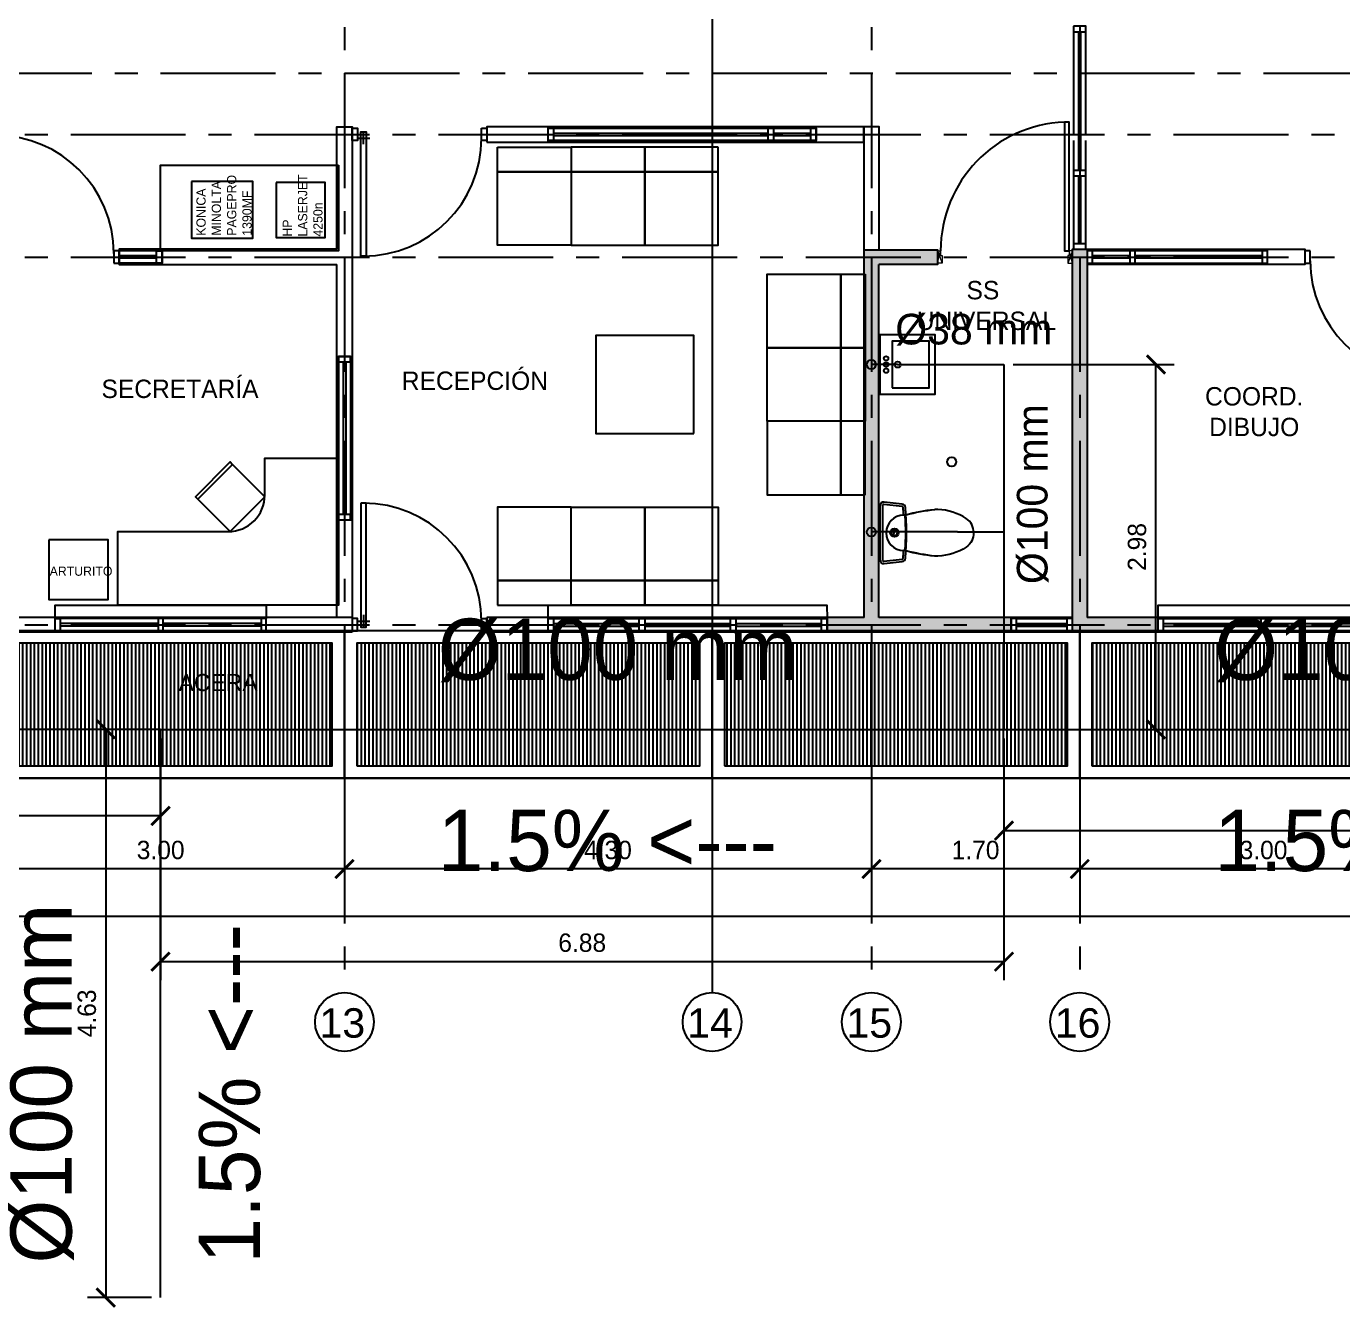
# Model space of a CAD drawing. Header units: millimetres. Extents: x 2 to 234, y 0 to 21.
# Drawn here: x 207.94 to 218.68, y -0.36 to 10.09 of the extents above; entities that cross this region are included whole.
import ezdxf

# ---------------------------------------------------------------- set-up
doc = ezdxf.new("R2010")
doc.units = ezdxf.units.MM
doc.header["$MEASUREMENT"] = 0
doc.header["$PDMODE"] = 3
doc.linetypes.add('CENTER', pattern=[2, 1.25, -0.25, 0.25, -0.25])
for name, color, linetype in [('A-COTAS', 252, 'Continuous'), ('A-EJES', 252, 'CENTER'), ('A-PLANTAS', 252, 'Continuous'), ('A-TEXTO', 252, 'Continuous')]:
    doc.layers.add(name, color=color, linetype=linetype)
doc.styles.add('EJES-ARQ$0$PL-EJES$0$R2', font='arial.ttf', dxfattribs={"height": 0.3})
doc.styles.add('T2-E75', font='GOTHIC.TTF', dxfattribs={"height": 0.15})
doc.styles.add('T8-E500', font='GOTHIC.TTF', dxfattribs={"height": 4})
doc.dimstyles.new('E75', dxfattribs={"dimtxt": 0.15, "dimasz": 0.15, "dimexe": 0.15, "dimexo": 0.075, "dimgap": 0.075, "dimtad": 1, "dimzin": 0, "dimdsep": 46, "dimtxsty": 'T2-E75', "dimblk": 'ARCHTICK', "dimcen": 0.15, "dimclrd": 252, "dimclre": 252, "dimclrt": 252, "dimadec": 0, "dimazin": 0, "dimtfac": 1, "dimtofl": 0, "dimtmove": 1, "dimatfit": 3, "dimfxl": 1, "dimtolj": 1, "dimtzin": 0, "dimarcsym": 0})

# ---------------------------------------------------------------- blocks, each defined once
blk = doc.blocks.new('A$C12CA0C20')
at = {"layer": 'A-PLANTAS'}
h = blk.add_hatch(dxfattribs=at)
h.set_pattern_fill('ANSI31', color=256, scale=0.01, angle=45)
h.set_pattern_definition([(90, (-3979.054977, -1923.915953), (-0.03175, 0), [])])
h.paths.add_polyline_path([(25.15, 0.1), (25.15, 1.1), (22.35, 1.1), (22.35, 0.1)])
h.paths.add_polyline_path([(28.15, 0.1), (28.15, 1.1), (25.35, 1.1), (25.35, 0.1)])
h.paths.add_polyline_path([(31.15, 0.1), (31.15, 1.1), (28.35, 1.1), (28.35, 0.1)])
h.paths.add_polyline_path([(31.35, 1.1), (31.35, 0.1), (34.15, 0.1), (34.15, 1.1)])
h.paths.add_polyline_path([(34.35, 1.1), (34.35, 0.1), (37.15, 0.1), (37.15, 1.1)])
h.paths.add_polyline_path([(37.35, 1.1), (37.35, 0.1), (40.15, 0.1), (40.15, 1.1)])
h.paths.add_polyline_path([(40.35, 1.1), (40.35, 0.1), (43.2, 0.1), (43.2, 1.1)])
h.paths.add_polyline_path([(43.4, 1.1), (43.4, 0.1), (44.4, 0.1)])
blk.add_lwpolyline([(0, 0), (0, 14.5), (44.5, 14.5), (44.5, 0), (0, 0)], dxfattribs=at)
for points in [[(1.2, 1.2), (1.2, 13.3), (43.3, 13.3), (43.3, 1.2)], [(22.25, 0), (25.25, 0), (25.25, 1.2), (22.25, 1.2)], [(25.25, 0), (28.25, 0), (28.25, 1.2), (25.25, 1.2)], [(28.25, 0), (31.25, 0), (31.25, 1.2), (28.25, 1.2)], [(31.25, 0), (34.25, 0), (34.25, 1.2), (31.25, 1.2)], [(22.35, 0.1), (25.15, 0.1), (25.15, 1.1), (22.35, 1.1)], [(25.35, 0.1), (28.15, 0.1), (28.15, 1.1), (25.35, 1.1)], [(28.35, 0.1), (31.15, 0.1), (31.15, 1.1), (28.35, 1.1)], [(31.35, 0.1), (34.15, 0.1), (34.15, 1.1), (31.35, 1.1)]]:
    blk.add_lwpolyline(points, close=True, dxfattribs=at)
blk = doc.blocks.new('_ArchTick')
at = {"color": 0, "linetype": 'ByBlock', "const_width": 0.15}
blk.add_lwpolyline([(-0.5, -0.5), (0.5, 0.5)], dxfattribs=at)
blk = doc.blocks.new('*D60')
at = {"layer": 'A-COTAS', "color": 252, "lineweight": -2, "transparency": 16777216}
for p, q in [((214.837, 5.081), (214.837, 3.064)), ((216.537, 5.081), (216.537, 3.064)), ((216.537, 3.214), (214.837, 3.214))]:
    blk.add_line(p, q, dxfattribs=at)
at = {"layer": 'Defpoints', "color": 0, "transparency": 16777216}
for p in [(214.837, 5.156), (216.537, 5.156), (214.837, 3.214)]:
    blk.add_point(p, dxfattribs=at)
at = {"layer": 'A-COTAS', "color": 252, "lineweight": -2, "transparency": 16777216, "xscale": 0.15, "yscale": 0.15, "zscale": 0.15, "rotation": 180}
blk.add_blockref('_ArchTick', (214.837, 3.214), dxfattribs=at)
at = {"layer": 'A-COTAS', "color": 252, "lineweight": -2, "transparency": 16777216, "xscale": 0.15, "yscale": 0.15, "zscale": 0.15}
blk.add_blockref('_ArchTick', (216.537, 3.214), dxfattribs=at)
at = {"layer": 'A-COTAS', "color": 252, "transparency": 16777216, "insert": (215.687, 3.368), "char_height": 0.15, "attachment_point": 5, "style": 'T2-E75'}
blk.add_mtext('\\A1;1.70', dxfattribs=at)
blk = doc.blocks.new('*D61')
at = {"layer": 'A-COTAS', "color": 252, "lineweight": -2, "transparency": 16777216}
for p, q in [((207.537, 5.081), (207.537, 3.064)), ((210.537, 5.081), (210.537, 3.064)), ((210.537, 3.214), (207.537, 3.214))]:
    blk.add_line(p, q, dxfattribs=at)
at = {"layer": 'Defpoints', "color": 0, "transparency": 16777216}
for p in [(207.537, 5.156), (210.537, 5.156), (207.537, 3.214)]:
    blk.add_point(p, dxfattribs=at)
at = {"layer": 'A-COTAS', "color": 252, "lineweight": -2, "transparency": 16777216, "xscale": 0.15, "yscale": 0.15, "zscale": 0.15, "rotation": 180}
blk.add_blockref('_ArchTick', (207.537, 3.214), dxfattribs=at)
at = {"layer": 'A-COTAS', "color": 252, "lineweight": -2, "transparency": 16777216, "xscale": 0.15, "yscale": 0.15, "zscale": 0.15}
blk.add_blockref('_ArchTick', (210.537, 3.214), dxfattribs=at)
at = {"layer": 'A-COTAS', "color": 252, "transparency": 16777216, "insert": (209.037, 3.368), "char_height": 0.15, "attachment_point": 5, "style": 'T2-E75'}
blk.add_mtext('\\A1;3.00', dxfattribs=at)
blk = doc.blocks.new('*D78')
at = {"layer": 'A-COTAS', "color": 252, "lineweight": -2, "transparency": 16777216}
for p, q in [((186.537, 3.055), (186.537, 2.679)), ((228.537, 3.055), (228.537, 2.679)), ((186.537, 2.829), (228.537, 2.829))]:
    blk.add_line(p, q, dxfattribs=at)
at = {"layer": 'Defpoints', "color": 0, "transparency": 16777216}
for p in [(186.537, 3.13), (228.537, 3.13), (228.537, 2.829)]:
    blk.add_point(p, dxfattribs=at)
at = {"layer": 'A-COTAS', "color": 252, "lineweight": -2, "transparency": 16777216, "xscale": 0.15, "yscale": 0.15, "zscale": 0.15, "rotation": 180}
blk.add_blockref('_ArchTick', (186.537, 2.829), dxfattribs=at)
at = {"layer": 'A-COTAS', "color": 252, "lineweight": -2, "transparency": 16777216, "xscale": 0.15, "yscale": 0.15, "zscale": 0.15}
blk.add_blockref('_ArchTick', (228.537, 2.829), dxfattribs=at)
at = {"layer": 'A-COTAS', "color": 252, "transparency": 16777216, "insert": (207.537, 2.982), "char_height": 0.15, "attachment_point": 5, "style": 'T2-E75'}
blk.add_mtext('\\A1;42.00', dxfattribs=at)
blk = doc.blocks.new('*D82')
at = {"layer": 'A-COTAS', "color": 252, "lineweight": -2, "transparency": 16777216}
for p, q in [((210.537, 5.081), (210.537, 3.064)), ((214.837, 5.081), (214.837, 3.064)), ((214.837, 3.214), (210.537, 3.214))]:
    blk.add_line(p, q, dxfattribs=at)
at = {"layer": 'Defpoints', "color": 0, "transparency": 16777216}
for p in [(210.537, 5.156), (214.837, 5.156), (210.537, 3.214)]:
    blk.add_point(p, dxfattribs=at)
at = {"layer": 'A-COTAS', "color": 252, "lineweight": -2, "transparency": 16777216, "xscale": 0.15, "yscale": 0.15, "zscale": 0.15, "rotation": 180}
blk.add_blockref('_ArchTick', (210.537, 3.214), dxfattribs=at)
at = {"layer": 'A-COTAS', "color": 252, "lineweight": -2, "transparency": 16777216, "xscale": 0.15, "yscale": 0.15, "zscale": 0.15}
blk.add_blockref('_ArchTick', (214.837, 3.214), dxfattribs=at)
at = {"layer": 'A-COTAS', "color": 252, "transparency": 16777216, "insert": (212.687, 3.368), "char_height": 0.15, "attachment_point": 5, "style": 'T2-E75'}
blk.add_mtext('\\A1;4.30', dxfattribs=at)
blk = doc.blocks.new('A$C1F69553A')
at = {"lineweight": 0}
for p, q in [((0, 0), (0.038, 0.1)), ((0, 0.1), (0.025, 0))]:
    blk.add_line(p, q, dxfattribs=at)
blk.add_lwpolyline([(0.025, 0), (0.025, 0.038), (0.038, 0.038), (0.038, 0.1), (0, 0.1), (0, 0)], close=True, dxfattribs=at)
blk = doc.blocks.new('A$C25FA49E9')
at = {"layer": 'A-PLANTAS'}
for p, q in [((2.27, 0), (0.59, 0)), ((2.27, 0.1), (0.63, 0.1))]:
    blk.add_line(p, q, dxfattribs=at)
for points in [[(0.63, 0.1), (0.59, 0.1), (0.59, 0), (0.63, 0), (0.63, 0.1)], [(1.425, 0.06), (0.63, 0.06)], [(1.425, 0.04), (0.63, 0.04)], [(1.43, 0.1), (1.47, 0.1), (1.47, 0), (1.43, 0), (1.43, 0.1)], [(2.27, 0.06), (1.475, 0.06)], [(2.27, 0.04), (1.475, 0.04)], [(2.27, 0.1), (2.31, 0.1), (2.31, 0), (2.27, 0), (2.27, 0.1)]]:
    blk.add_lwpolyline(points, dxfattribs=at)
blk = doc.blocks.new('A$C192E323D')
at = {"layer": 'A-PLANTAS'}
for points in [[(0, 0.1), (0.044, 0.1), (0.044, 0), (0, 0)], [(0.744, 0.1), (0.788, 0.1), (0.788, 0), (0.744, 0)], [(1.488, 0.1), (1.532, 0.1), (1.532, 0), (1.488, 0)], [(2.232, 0.1), (2.276, 0.1), (2.276, 0), (2.232, 0)]]:
    blk.add_lwpolyline(points, close=True, dxfattribs=at)
for points in [[(0.044, 0.1), (0.744, 0.1)], [(0.044, 0.06), (0.744, 0.06)], [(0.044, 0.04), (0.744, 0.04)], [(0.788, 0.1), (1.488, 0.1)], [(0.788, 0.06), (1.488, 0.06)], [(0.788, 0.04), (1.488, 0.04)], [(1.532, 0.1), (2.232, 0.1)], [(1.532, 0.06), (2.232, 0.06)], [(1.532, 0.04), (2.232, 0.04)], [(0.044, 0), (0.744, 0)], [(0.788, 0), (1.488, 0)], [(1.532, 0), (2.232, 0)]]:
    blk.add_lwpolyline(points, dxfattribs=at)
blk = doc.blocks.new('A$C037570ED')
at = {"layer": 'A-PLANTAS'}
for points in [[(0, 0), (0.044, 0), (0.044, 0.1), (0, 0.1)], [(0.349, 0), (0.393, 0), (0.393, 0.1), (0.349, 0.1)], [(1.429, 0), (1.473, 0), (1.473, 0.1), (1.429, 0.1)]]:
    blk.add_lwpolyline(points, close=True, dxfattribs=at)
for points in [[(0.349, 0.1), (0.044, 0.1)], [(0.349, 0.06), (0.044, 0.06)], [(0.349, 0.04), (0.044, 0.04)], [(1.429, 0.1), (0.393, 0.1)], [(1.429, 0.06), (0.393, 0.06)], [(1.429, 0.04), (0.393, 0.04)], [(0.044, 0), (0.349, 0)], [(0.393, 0), (1.429, 0)]]:
    blk.add_lwpolyline(points, dxfattribs=at)
blk = doc.blocks.new('*D95')
at = {"layer": 'A-COTAS', "color": 252, "lineweight": -2, "transparency": 16777216}
for p, q in [((216.537, 5.081), (216.537, 3.064)), ((219.537, 5.081), (219.537, 3.064)), ((219.537, 3.214), (216.537, 3.214))]:
    blk.add_line(p, q, dxfattribs=at)
at = {"layer": 'Defpoints', "color": 0, "transparency": 16777216}
for p in [(216.537, 5.156), (219.537, 5.156), (216.537, 3.214)]:
    blk.add_point(p, dxfattribs=at)
at = {"layer": 'A-COTAS', "color": 252, "lineweight": -2, "transparency": 16777216, "xscale": 0.15, "yscale": 0.15, "zscale": 0.15, "rotation": 180}
blk.add_blockref('_ArchTick', (216.537, 3.214), dxfattribs=at)
at = {"layer": 'A-COTAS', "color": 252, "lineweight": -2, "transparency": 16777216, "xscale": 0.15, "yscale": 0.15, "zscale": 0.15}
blk.add_blockref('_ArchTick', (219.537, 3.214), dxfattribs=at)
at = {"layer": 'A-COTAS', "color": 252, "transparency": 16777216, "insert": (218.037, 3.368), "char_height": 0.15, "attachment_point": 5, "style": 'T2-E75'}
blk.add_mtext('\\A1;3.00', dxfattribs=at)
blk = doc.blocks.new('*D96')
at = {"layer": 'A-COTAS', "color": 252, "lineweight": -2, "transparency": 16777216}
for p, q in [((208.961, 4.353), (208.439, 4.353)), ((208.589, 4.353), (208.589, -0.282)), ((208.961, -0.282), (208.439, -0.282))]:
    blk.add_line(p, q, dxfattribs=at)
at = {"layer": 'Defpoints', "color": 0, "transparency": 16777216}
for p in [(209.036, 4.353), (208.589, -0.282), (209.036, -0.282)]:
    blk.add_point(p, dxfattribs=at)
at = {"layer": 'A-COTAS', "color": 252, "lineweight": -2, "transparency": 16777216, "xscale": 0.15, "yscale": 0.15, "zscale": 0.15}
for p, rotation in [((208.589, 4.353), 90), ((208.589, -0.282), 270)]:
    blk.add_blockref('_ArchTick', p, dxfattribs=dict(at, rotation=rotation))
at = {"layer": 'A-COTAS', "color": 252, "transparency": 16777216, "insert": (208.435, 2.036), "char_height": 0.15, "attachment_point": 5, "rotation": 90, "style": 'T2-E75'}
blk.add_mtext('\\A1;4.63', dxfattribs=at)
blk = doc.blocks.new('*D97')
at = {"layer": 'A-COTAS', "color": 252, "lineweight": -2, "transparency": 16777216}
for p, q in [((185.891, 4.278), (185.891, 3.497)), ((209.036, 4.278), (209.036, 3.497)), ((209.036, 3.647), (185.891, 3.647))]:
    blk.add_line(p, q, dxfattribs=at)
at = {"layer": 'Defpoints', "color": 0, "transparency": 16777216}
for p in [(185.891, 4.353), (209.036, 4.353), (185.891, 3.647)]:
    blk.add_point(p, dxfattribs=at)
at = {"layer": 'A-COTAS', "color": 252, "lineweight": -2, "transparency": 16777216, "xscale": 0.15, "yscale": 0.15, "zscale": 0.15, "rotation": 180}
blk.add_blockref('_ArchTick', (185.891, 3.647), dxfattribs=at)
at = {"layer": 'A-COTAS', "color": 252, "lineweight": -2, "transparency": 16777216, "xscale": 0.15, "yscale": 0.15, "zscale": 0.15}
blk.add_blockref('_ArchTick', (209.036, 3.647), dxfattribs=at)
at = {"layer": 'A-COTAS', "color": 252, "transparency": 16777216, "insert": (197.464, 3.8), "char_height": 0.15, "attachment_point": 5, "style": 'T2-E75'}
blk.add_mtext('\\A1;23.15', dxfattribs=at)
blk = doc.blocks.new('*D108')
at = {"layer": 'A-COTAS', "color": 252, "lineweight": -2, "transparency": 16777216}
for p, q in [((209.036, 4.278), (209.036, 2.308)), ((215.919, 4.278), (215.919, 2.308)), ((209.036, 2.458), (215.919, 2.458))]:
    blk.add_line(p, q, dxfattribs=at)
at = {"layer": 'Defpoints', "color": 0, "transparency": 16777216}
for p in [(209.036, 4.353), (215.919, 4.353), (215.919, 2.458)]:
    blk.add_point(p, dxfattribs=at)
at = {"layer": 'A-COTAS', "color": 252, "lineweight": -2, "transparency": 16777216, "xscale": 0.15, "yscale": 0.15, "zscale": 0.15, "rotation": 180}
blk.add_blockref('_ArchTick', (209.036, 2.458), dxfattribs=at)
at = {"layer": 'A-COTAS', "color": 252, "lineweight": -2, "transparency": 16777216, "xscale": 0.15, "yscale": 0.15, "zscale": 0.15}
blk.add_blockref('_ArchTick', (215.919, 2.458), dxfattribs=at)
at = {"layer": 'A-COTAS', "color": 252, "transparency": 16777216, "insert": (212.477, 2.612), "char_height": 0.15, "attachment_point": 5, "style": 'T2-E75'}
blk.add_mtext('\\A1;6.88', dxfattribs=at)
blk = doc.blocks.new('*D109')
at = {"layer": 'A-COTAS', "color": 252, "lineweight": -2, "transparency": 16777216}
for p, q in [((215.994, 7.329), (217.309, 7.329)), ((217.159, 4.353), (217.159, 7.329)), ((215.994, 4.353), (217.309, 4.353))]:
    blk.add_line(p, q, dxfattribs=at)
at = {"layer": 'Defpoints', "color": 0, "transparency": 16777216}
for p in [(215.919, 7.329), (217.159, 7.329), (215.919, 4.353)]:
    blk.add_point(p, dxfattribs=at)
at = {"layer": 'A-COTAS', "color": 252, "lineweight": -2, "transparency": 16777216, "xscale": 0.15, "yscale": 0.15, "zscale": 0.15}
for p, rotation in [((217.159, 7.329), 90), ((217.159, 4.353), 270)]:
    blk.add_blockref('_ArchTick', p, dxfattribs=dict(at, rotation=rotation))
at = {"layer": 'A-COTAS', "color": 252, "transparency": 16777216, "insert": (217.005, 5.841), "char_height": 0.15, "attachment_point": 5, "rotation": 90, "style": 'T2-E75'}
blk.add_mtext('\\A1;2.98', dxfattribs=at)
blk = doc.blocks.new('*D110')
at = {"layer": 'A-COTAS', "color": 252, "lineweight": -2, "transparency": 16777216}
for p, q in [((215.919, 4.278), (215.919, 3.377)), ((229.194, 4.278), (229.194, 3.377)), ((215.919, 3.527), (229.194, 3.527))]:
    blk.add_line(p, q, dxfattribs=at)
at = {"layer": 'Defpoints', "color": 0, "transparency": 16777216}
for p in [(215.919, 4.353), (229.194, 4.353), (229.194, 3.527)]:
    blk.add_point(p, dxfattribs=at)
at = {"layer": 'A-COTAS', "color": 252, "lineweight": -2, "transparency": 16777216, "xscale": 0.15, "yscale": 0.15, "zscale": 0.15, "rotation": 180}
blk.add_blockref('_ArchTick', (215.919, 3.527), dxfattribs=at)
at = {"layer": 'A-COTAS', "color": 252, "lineweight": -2, "transparency": 16777216, "xscale": 0.15, "yscale": 0.15, "zscale": 0.15}
blk.add_blockref('_ArchTick', (229.194, 3.527), dxfattribs=at)
at = {"layer": 'A-COTAS', "color": 252, "transparency": 16777216, "insert": (222.557, 3.681), "char_height": 0.15, "attachment_point": 5, "style": 'T2-E75'}
blk.add_mtext('\\A1;13.28', dxfattribs=at)

msp = doc.modelspace()

# ---------------------------------------------------------------- hatches: boundary and pattern name
at = {"layer": 'A-PLANTAS'}
h = msp.add_hatch(color=256, dxfattribs=at)
h.dxf.hatch_style = 1
h.paths.add_polyline_path([(216.597, 8.269), (216.477, 8.269), (216.477, 5.146), (217.177, 5.146), (217.177, 5.266), (216.597, 5.266)])
h.paths.add_polyline_path([(214.897, 8.146), (215.377, 8.146), (215.377, 8.266), (214.777, 8.266), (214.777, 5.266), (214.475, 5.266), (214.475, 5.146), (215.977, 5.146), (215.977, 5.266), (214.897, 5.266)])

# ---------------------------------------------------------------- linework, layer by layer
at = {"layer": 'A-COTAS', "color": 2}
for p, q in [((215.05, 7.329), (214.837, 7.329)), ((215.539, 5.963), (214.837, 5.963))]:
    msp.add_line(p, q, dxfattribs=at)
at = {"layer": 'A-COTAS', "color": 3}
for p, q in [((215.05, 7.329), (215.919, 7.329)), ((215.919, 7.329), (215.919, 4.353)), ((215.539, 5.963), (215.919, 5.963)), ((209.036, 4.353), (185.891, 4.353)), ((209.036, -0.282), (209.036, 4.353)), ((209.036, 4.353), (229.194, 4.353))]:
    msp.add_line(p, q, dxfattribs=at)
at = {"layer": 'A-COTAS', "color": 2}
for centre in [(214.837, 7.329), (215.492, 6.535), (214.837, 5.963)]:
    msp.add_circle(centre, 0.0373, dxfattribs=at)
at = {"layer": 'A-EJES', "ltscale": 0.75}
for p, q in [((210.537, 20.206), (210.537, 2.206)), ((214.837, 20.206), (214.837, 2.206)), ((216.537, 20.206), (216.537, 2.206)), ((183.537, 9.706), (233.519, 9.706)), ((182.803, 9.206), (233.519, 9.206)), ((182.803, 8.206), (233.519, 8.206)), ((182.803, 5.206), (233.519, 5.206))]:
    msp.add_line(p, q, dxfattribs=at)
at = {"layer": 'A-EJES', "linetype": 'Continuous', "ltscale": 0.75}
for centre in [(210.537, 1.966), (213.537, 1.966), (214.837, 1.966), (216.537, 1.966)]:
    msp.add_circle(centre, 0.24, dxfattribs=at)
at = {"layer": 'A-PLANTAS'}
for p, q in [((213.537, 20.206), (213.537, 2.206)), ((216.587, 10.088), (216.487, 10.088)), ((214.907, 6.178), (214.907, 5.734)), ((214.927, 6.178), (214.927, 5.734)), ((215.087, 6.171), (214.938, 6.188)), ((215.089, 6.19), (214.94, 6.207)), ((215.089, 6.19), (214.94, 6.207)), ((215.089, 6.19), (215.089, 6.19)), ((214.938, 5.725), (215.087, 5.741)), ((214.94, 5.705), (215.089, 5.722)), ((214.94, 5.705), (215.089, 5.722)), ((214.94, 5.705), (214.94, 5.705)), ((215.089, 5.722), (215.089, 5.722))]:
    msp.add_line(p, q, dxfattribs=at)
at = {"layer": 'A-PLANTAS', "linetype": 'Continuous'}
for p, q in [((210.643, 9.176), (210.743, 9.176)), ((210.693, 9.126), (210.693, 9.226)), ((210.693, 5.286), (210.693, 5.186)), ((210.643, 5.236), (210.743, 5.236))]:
    msp.add_line(p, q, dxfattribs=at)
at = {"layer": 'A-PLANTAS'}
for points in [[(216.487, 10.088), (216.487, 10.044), (216.587, 10.044), (216.587, 10.088)], [(210.599, 9.256), (210.643, 9.256), (210.643, 9.156), (210.599, 9.156)], [(211.655, 9.256), (211.699, 9.256), (211.699, 9.156), (211.655, 9.156)], [(211.655, 9.256), (211.699, 9.256), (211.699, 9.156), (211.655, 9.156)], [(211.699, 9.144), (214.774, 9.144), (214.774, 9.269), (211.699, 9.269)], [(212.199, 9.256), (212.243, 9.256), (212.243, 9.156), (212.199, 9.156)], [(212.199, 9.256), (212.243, 9.256), (212.243, 9.156), (212.199, 9.156)], [(213.994, 9.256), (214.038, 9.256), (214.038, 9.156), (213.994, 9.156)], [(214.343, 9.256), (214.387, 9.256), (214.387, 9.156), (214.343, 9.156)], [(211.787, 9.102), (212.387, 9.102), (212.387, 8.902), (211.787, 8.902)], [(212.987, 9.102), (212.387, 9.102), (212.387, 8.902), (212.987, 8.902)], [(213.587, 9.102), (212.987, 9.102), (212.987, 8.902), (213.587, 8.902)], [(210.487, 8.956), (210.487, 8.256), (209.037, 8.256), (209.037, 8.956)], [(209.289, 8.821), (209.289, 8.361), (209.789, 8.361), (209.789, 8.821)], [(209.98, 8.815), (209.98, 8.365), (210.38, 8.365), (210.38, 8.815)], [(211.787, 8.902), (212.387, 8.902), (212.387, 8.302), (211.787, 8.302)], [(212.987, 8.902), (212.387, 8.902), (212.387, 8.302), (212.987, 8.302)], [(213.587, 8.902), (212.987, 8.902), (212.987, 8.302), (213.587, 8.302)], [(216.487, 8.913), (216.487, 8.869), (216.587, 8.869), (216.587, 8.913)], [(216.487, 8.313), (216.487, 8.269), (216.587, 8.269), (216.587, 8.313)], [(208.655, 8.156), (208.699, 8.156), (208.699, 8.256), (208.655, 8.256)], [(209.004, 8.256), (209.048, 8.256), (209.048, 8.156), (209.004, 8.156)], [(214.587, 8.066), (214.587, 7.466), (213.987, 7.466), (213.987, 8.066)], [(214.787, 8.066), (214.787, 7.466), (214.587, 7.466), (214.587, 8.066)], [(213.387, 6.766), (213.387, 7.566), (212.587, 7.566), (212.587, 6.766)], [(214.907, 7.088), (215.357, 7.088), (215.357, 7.571), (214.907, 7.571)], [(215.007, 7.138), (215.307, 7.138), (215.307, 7.521), (215.007, 7.521)], [(214.587, 7.466), (214.587, 6.866), (213.987, 6.866), (213.987, 7.466)], [(214.787, 7.466), (214.787, 6.866), (214.587, 6.866), (214.587, 7.466)], [(210.487, 7.394), (210.487, 7.35), (210.587, 7.35), (210.587, 7.394)], [(214.587, 6.266), (214.587, 6.866), (213.987, 6.866), (213.987, 6.266)], [(214.787, 6.266), (214.787, 6.866), (214.587, 6.866), (214.587, 6.266)], [(209.624, 6.513), (209.341, 6.23), (209.32, 6.251), (209.603, 6.534)], [(209.886, 6.251), (209.603, 5.968), (209.341, 6.23), (209.624, 6.513)], [(211.787, 5.566), (212.387, 5.566), (212.387, 6.166), (211.787, 6.166)], [(212.987, 5.566), (212.387, 5.566), (212.387, 6.166), (212.987, 6.166)], [(213.587, 5.566), (212.987, 5.566), (212.987, 6.166), (213.587, 6.166)], [(210.487, 6.106), (210.487, 6.062), (210.587, 6.062), (210.587, 6.106)], [(208.124, 5.898), (208.124, 5.413), (208.609, 5.413), (208.609, 5.898)], [(211.787, 5.366), (212.387, 5.366), (212.387, 5.566), (211.787, 5.566)], [(212.987, 5.366), (212.387, 5.366), (212.387, 5.566), (212.987, 5.566)], [(213.587, 5.366), (212.987, 5.366), (212.987, 5.566), (213.587, 5.566)], [(210.599, 5.156), (210.643, 5.156), (210.643, 5.256), (210.599, 5.256)], [(211.655, 5.256), (211.699, 5.256), (211.699, 5.156), (211.655, 5.156)], [(216.021, 5.256), (215.977, 5.256), (215.977, 5.156), (216.021, 5.156)], [(216.477, 5.256), (216.433, 5.256), (216.433, 5.156), (216.477, 5.156)]]:
    msp.add_lwpolyline(points, close=True, dxfattribs=at)
for points in [[(216.487, 10.044), (216.487, 9.2)], [(216.527, 10.044), (216.527, 8.913)], [(216.547, 8.913), (216.547, 10.044)], [(216.587, 9.2), (216.587, 10.044)], [(210.474, 8.269), (210.474, 9.269), (210.599, 9.269), (210.599, 5.146)], [(211.699, 9.256), (211.699, 9.156)], [(212.199, 9.144), (212.199, 9.269)], [(212.243, 9.256), (212.243, 9.156)], [(212.243, 9.256), (213.994, 9.256)], [(214.038, 9.256), (214.343, 9.256)], [(214.387, 9.144), (214.387, 9.269)], [(214.899, 8.266), (214.899, 9.269), (214.774, 9.269), (214.774, 8.266)], [(212.243, 9.216), (213.994, 9.216)], [(213.994, 9.196), (212.243, 9.196)], [(213.994, 9.156), (212.243, 9.156)], [(214.038, 9.216), (214.343, 9.216)], [(214.343, 9.196), (214.038, 9.196)], [(214.343, 9.156), (214.038, 9.156)], [(216.487, 9.156), (216.487, 8.313)], [(216.587, 8.313), (216.587, 9.156)], [(216.527, 8.869), (216.527, 8.313)], [(216.547, 8.313), (216.547, 8.869)], [(210.599, 5.146), (186.477, 5.146), (186.477, 8.269)], [(210.599, 5.266), (186.597, 5.266), (186.597, 8.269)], [(210.474, 8.269), (208.699, 8.269), (208.699, 8.144), (210.474, 8.144)], [(208.699, 8.256), (208.699, 8.156)], [(208.699, 8.256), (208.699, 8.156)], [(209.004, 8.256), (208.699, 8.256)], [(209.004, 8.216), (208.699, 8.216)], [(209.004, 8.196), (208.699, 8.196)], [(209.048, 8.144), (209.048, 8.269)], [(228.597, 8.269), (228.597, 5.146), (211.699, 5.146)], [(214.774, 8.266), (215.377, 8.266), (215.377, 8.146), (214.897, 8.146)], [(214.777, 5.266), (214.777, 8.266)], [(216.477, 8.269), (218.374, 8.269), (218.374, 8.144), (216.597, 8.144)], [(216.477, 5.146), (216.477, 8.269), (216.602, 8.269)], [(228.477, 8.269), (228.477, 5.266), (216.597, 5.266)], [(216.597, 8.269), (216.597, 5.266)], [(218.069, 8.144), (218.069, 8.269)], [(209.004, 8.156), (208.699, 8.156)], [(210.474, 5.266), (210.474, 8.144)], [(214.897, 5.266), (214.897, 8.146)], [(210.474, 7.394), (210.599, 7.394)], [(210.487, 7.35), (210.487, 6.062)], [(210.527, 7.35), (210.527, 6.106)], [(210.547, 7.35), (210.547, 6.106)], [(210.587, 7.35), (210.587, 6.062)], [(209.887, 6.266), (209.887, 6.566), (210.487, 6.566), (210.487, 5.366), (208.687, 5.366), (208.687, 5.966), (209.587, 5.966)], [(210.474, 6.062), (210.599, 6.062)], [(208.177, 5.266), (208.177, 5.366), (209.897, 5.366), (209.897, 5.256)], [(208.177, 5.146), (208.177, 5.266)], [(209.897, 5.146), (209.897, 5.266)], [(214.777, 5.266), (211.699, 5.266)], [(211.699, 5.146), (211.699, 5.266)], [(212.199, 5.266), (212.199, 5.366), (214.474, 5.366), (214.475, 5.256)], [(212.199, 5.146), (212.199, 5.266)], [(214.475, 5.146), (214.475, 5.266)], [(216.477, 5.266), (214.897, 5.266)], [(215.977, 5.146), (215.977, 5.266)], [(217.177, 5.266), (217.177, 5.366), (218.897, 5.366), (218.897, 5.256)], [(217.177, 5.146), (217.177, 5.266)], [(216.021, 5.256), (216.433, 5.256)], [(216.021, 5.216), (216.433, 5.216)], [(216.021, 5.196), (216.433, 5.196)], [(216.021, 5.156), (216.433, 5.156)], [(216.477, 5.256), (216.433, 5.256)]]:
    msp.add_lwpolyline(points, dxfattribs=at)
at = {"layer": 'A-PLANTAS', "linetype": 'Continuous'}
for points in [[(216.414, 9.306), (216.414, 8.256), (216.452, 8.256), (216.452, 9.306)], [(210.671, 8.214), (210.671, 9.226), (210.715, 9.226), (210.715, 8.214)], [(218.418, 8.256), (218.374, 8.256), (218.374, 8.156), (218.418, 8.156)], [(210.671, 6.198), (210.671, 5.186), (210.715, 5.186), (210.715, 6.198)]]:
    msp.add_lwpolyline(points, close=True, dxfattribs=at)
at = {"layer": 'A-PLANTAS'}
for points in [[(215.67, 5.957, 0.267083), (215.611, 6.073, 0.133646), (215.38, 6.147, 0.037158), (215.354, 6.146)], [(215.1, 6.102, -0.05138), (215.105, 6.102, -0.041966), (215.107, 6.101, -0.057732), (215.11, 6.1, -0.150162), (215.113, 6.096, -0.052203), (215.113, 6.094, -0.042053), (215.114, 6.092)], [(215.67, 5.957, -0.267083), (215.611, 5.84, -0.133646), (215.38, 5.766, -0.037158), (215.354, 5.767)], [(215.114, 5.821, -0.04813), (215.113, 5.818, -0.05292), (215.113, 5.816, -0.132942), (215.11, 5.813, -0.054239), (215.108, 5.812, -0.045541), (215.105, 5.811, -0.053642), (215.1, 5.811, -0.006382), (215.1, 5.811)]]:
    msp.add_lwpolyline(points, format="xyb", dxfattribs=at)
for centre, radius in [((214.957, 7.379), 0.018), ((214.957, 7.329), 0.018), ((215.05, 7.329), 0.025), ((214.957, 7.279), 0.018), ((215.025, 5.957), 0.0343), ((215.025, 5.957), 0.025)]:
    msp.add_circle(centre, radius, dxfattribs=at)
at = {"layer": 'A-PLANTAS', "linetype": 'Continuous'}
for centre, radius, start, end in [((216.451, 8.258), 1.049, 92.0456, 180.0659), ((207.693, 8.236), 0.962, 0, 90), ((210.693, 9.176), 0.962, 270, 0), ((219.38, 8.176), 0.962, 180, 270), ((210.693, 5.236), 0.962, 0, 90)]:
    msp.add_arc(centre, radius, start, end, dxfattribs=at)
at = {"layer": 'A-PLANTAS'}
for centre, radius, start, end in [((209.587, 6.266), 0.3, 270, 0), ((214.937, 6.178), 0.0292, 90, 180), ((214.937, 6.178), 0.0292, 83.5169, 180), ((214.937, 6.178), 0.00999, 83.5169, 180), ((215.086, 6.161), 0.00999, 4.3405, 83.5169), ((215.086, 6.161), 0.0292, 4.3405, 83.5169), ((215.086, 6.161), 0.0292, 4.3405, 83.5169), ((212.385, 5.956), 2.719, 3.0671, 4.3405), ((212.385, 5.956), 2.738, 355.6595, 4.3405), ((212.385, 5.956), 2.738, 355.6595, 4.3405), ((215.518, 4.603), 1.55, 96.0736, 104.935), ((215.515, 4.62), 1.534, 96.2407, 104.9827), ((215.103, 5.956), 0.145, 91.1725, 268.8282), ((212.385, 5.956), 2.732, 357.156, 2.8447), ((215.025, 5.957), 0.0245, 107.6341, 249.9603), ((215.025, 5.957), 0.0245, 252.2889, 105.9369), ((214.959, 5.958), 0.0625, 337.0242, 20.5702), ((214.96, 5.958), 0.0625, 337.0796, 21.1462), ((214.507, 5.957), 0.616, 357.4691, 2.5355), ((212.385, 5.956), 2.719, 355.6595, 356.9336), ((215.515, 7.291), 1.532, 255.0087, 263.7563), ((215.518, 7.31), 1.55, 255.0655, 263.9264), ((214.937, 5.734), 0.0292, 180, 276.4831), ((214.937, 5.734), 0.0292, 180, 276.4831), ((214.937, 5.734), 0.00999, 180, 276.4831), ((215.086, 5.751), 0.00999, 276.4831, 355.6595), ((215.086, 5.751), 0.0292, 276.4831, 355.6595), ((215.086, 5.751), 0.0292, 276.4831, 355.6595)]:
    msp.add_arc(centre, radius, start, end, dxfattribs=at)

# ---------------------------------------------------------------- block references
for name, p in [('A$C12CA0C20', (185.287, 3.956)), ('A$C037570ED', (216.597, 8.156)), ('A$C192E323D', (212.199, 5.156))]:
    msp.add_blockref(name, p, dxfattribs=at)
at = {"layer": 'A-PLANTAS', "linetype": 'Continuous', "extrusion": (0, 0, -1), "zscale": -1, "rotation": 180}
msp.add_blockref('A$C1F69553A', (-215.377, 8.256), dxfattribs=at)
at = {"layer": 'A-PLANTAS', "linetype": 'Continuous', "rotation": 180}
msp.add_blockref('A$C1F69553A', (216.477, 8.256), dxfattribs=at)
at = {"layer": 'A-PLANTAS', "xscale": -1, "rotation": 180}
msp.add_blockref('A$C25FA49E9', (207.587, 5.256), dxfattribs=at)
at = {"layer": 'A-PLANTAS', "rotation": 180}
msp.add_blockref('A$C25FA49E9', (219.487, 5.256), dxfattribs=at)

# ---------------------------------------------------------------- texts
at = {"layer": 'A-COTAS', "color": 3, "attachment_point": 1, "style": 'T8-E500'}
for s, width, insert, char_height in [('%%C38 mm', 2.78543, (215.032, 7.743), 0.25), ('%%C100 mm', 3.69485, (211.299, 5.256), 0.5), ('%%C100 mm', 3.69485, (217.635, 5.256), 0.5), ('1.5% <---', 3.69485, (211.299, 3.697), 0.5), ('1.5% <---', 3.69485, (217.635, 3.697), 0.5)]:
    msp.add_mtext_dynamic_manual_height_columns(s, width=width, gutter_width=20, heights=[0], dxfattribs=dict(at, insert=insert, char_height=char_height))
at = {"layer": 'A-COTAS', "color": 3, "attachment_point": 1, "rotation": 90, "style": 'T8-E500'}
for s, width, insert, char_height in [('%%C100 mm', 2.78543, (216.024, 5.538), 0.25), ('%%C100 mm', 3.43787, (207.811, -0.004), 0.5), ('1.5% <---', 3.43787, (209.348, -0.004), 0.5)]:
    msp.add_mtext_dynamic_manual_height_columns(s, width=width, gutter_width=20, heights=[0], dxfattribs=dict(at, insert=insert, char_height=char_height))
at = {"layer": 'A-EJES', "linetype": 'Continuous', "ltscale": 0.75, "style": 'EJES-ARQ$0$PL-EJES$0$R2'}
for s, p in [('13', (210.333, 1.838)), ('14', (213.333, 1.838)), ('15', (214.633, 1.838)), ('16', (216.333, 1.838))]:
    msp.add_text(s, height=0.24, dxfattribs=at).set_placement(p)
at = {"layer": 'A-PLANTAS', "char_height": 0.075, "attachment_point": 7, "rotation": 90, "style": 'T2-E75'}
for s, insert in [('KONICA MINOLTA PAGEPRO 1390MF', (209.78, 8.38)), ('HP LASERJET 4250n', (210.359, 8.373))]:
    msp.add_mtext_dynamic_manual_height_columns(s, width=0.34268, gutter_width=0.75, heights=[0], dxfattribs=dict(at, insert=insert))
at = {"layer": 'A-PLANTAS', "insert": (208.131, 5.605), "char_height": 0.075, "attachment_point": 7, "style": 'T2-E75'}
msp.add_mtext_dynamic_manual_height_columns('ARTURITO', width=1.41676, gutter_width=0.75, heights=[0], dxfattribs=at)
at = {"layer": 'A-TEXTO', "attachment_point": 2, "style": 'T2-E75'}
for s, width, insert, char_height in [('SS\\P UNIVERSAL', 4.1391, (215.747, 8.011), 0.15), ('RECEPCIÓN', 1.98378, (211.601, 7.272), 0.15), ('SECRETARÍA', 1.98378, (209.195, 7.206), 0.15), ('COORD. \\PDIBUJO', 4.1391, (217.961, 7.145), 0.15), ('ACERA', 4.1391, (209.506, 4.805), 0.14)]:
    msp.add_mtext_dynamic_manual_height_columns(s, width=width, gutter_width=0.75, heights=[0], dxfattribs=dict(at, insert=insert, char_height=char_height))

# ---------------------------------------------------------------- dimensions: what is measured, and where the dimension line sits
at = {"layer": 'A-COTAS', "color": 5}
for base, p1, p2, picture, middle in [((217.159, 7.329), (215.919, 4.353), (215.919, 7.329), '*D109', (217.005, 5.841)), ((208.5885, -0.2816), (209.0362, 4.3533), (209.0362, -0.2816), '*D96', (208.4348, 2.0359))]:
    dim = msp.add_linear_dim(base=base, p1=p1, p2=p2, angle=90, dimstyle='E75', dxfattribs=at)
    dim.commit()
    dim.dimension.update_dxf_attribs({"geometry": picture, "text_midpoint": middle})
at = {"layer": 'A-COTAS'}
for base, p1, p2, picture, middle in [((207.537, 3.214), (210.537, 5.156), (207.537, 5.156), '*D61', (209.037, 3.368)), ((210.537, 3.214), (214.837, 5.156), (210.537, 5.156), '*D82', (212.687, 3.368)), ((214.837, 3.214), (216.537, 5.156), (214.837, 5.156), '*D60', (215.687, 3.368)), ((216.537, 3.214), (219.537, 5.156), (216.537, 5.156), '*D95', (218.037, 3.368)), ((228.537, 2.829), (186.537, 3.13), (228.537, 3.13), '*D78', (207.537, 2.982))]:
    dim = msp.add_linear_dim(base=base, p1=p1, p2=p2, dimstyle='E75', dxfattribs=at)
    dim.commit()
    dim.dimension.update_dxf_attribs({"geometry": picture, "text_midpoint": middle})
at = {"layer": 'A-COTAS', "color": 5}
for base, p1, p2, picture, middle in [((185.8911, 3.6465), (209.0362, 4.3533), (185.8911, 4.3533), '*D97', (197.4637, 3.8003)), ((215.919, 2.458), (209.036, 4.353), (215.919, 4.353), '*D108', (212.477, 2.612)), ((229.1944, 3.5268), (215.9187, 4.3533), (229.1944, 4.3533), '*D110', (222.5566, 3.6806))]:
    dim = msp.add_linear_dim(base=base, p1=p1, p2=p2, dimstyle='E75', dxfattribs=at)
    dim.commit()
    dim.dimension.update_dxf_attribs({"geometry": picture, "text_midpoint": middle})

doc.saveas('drawing.dxf')
